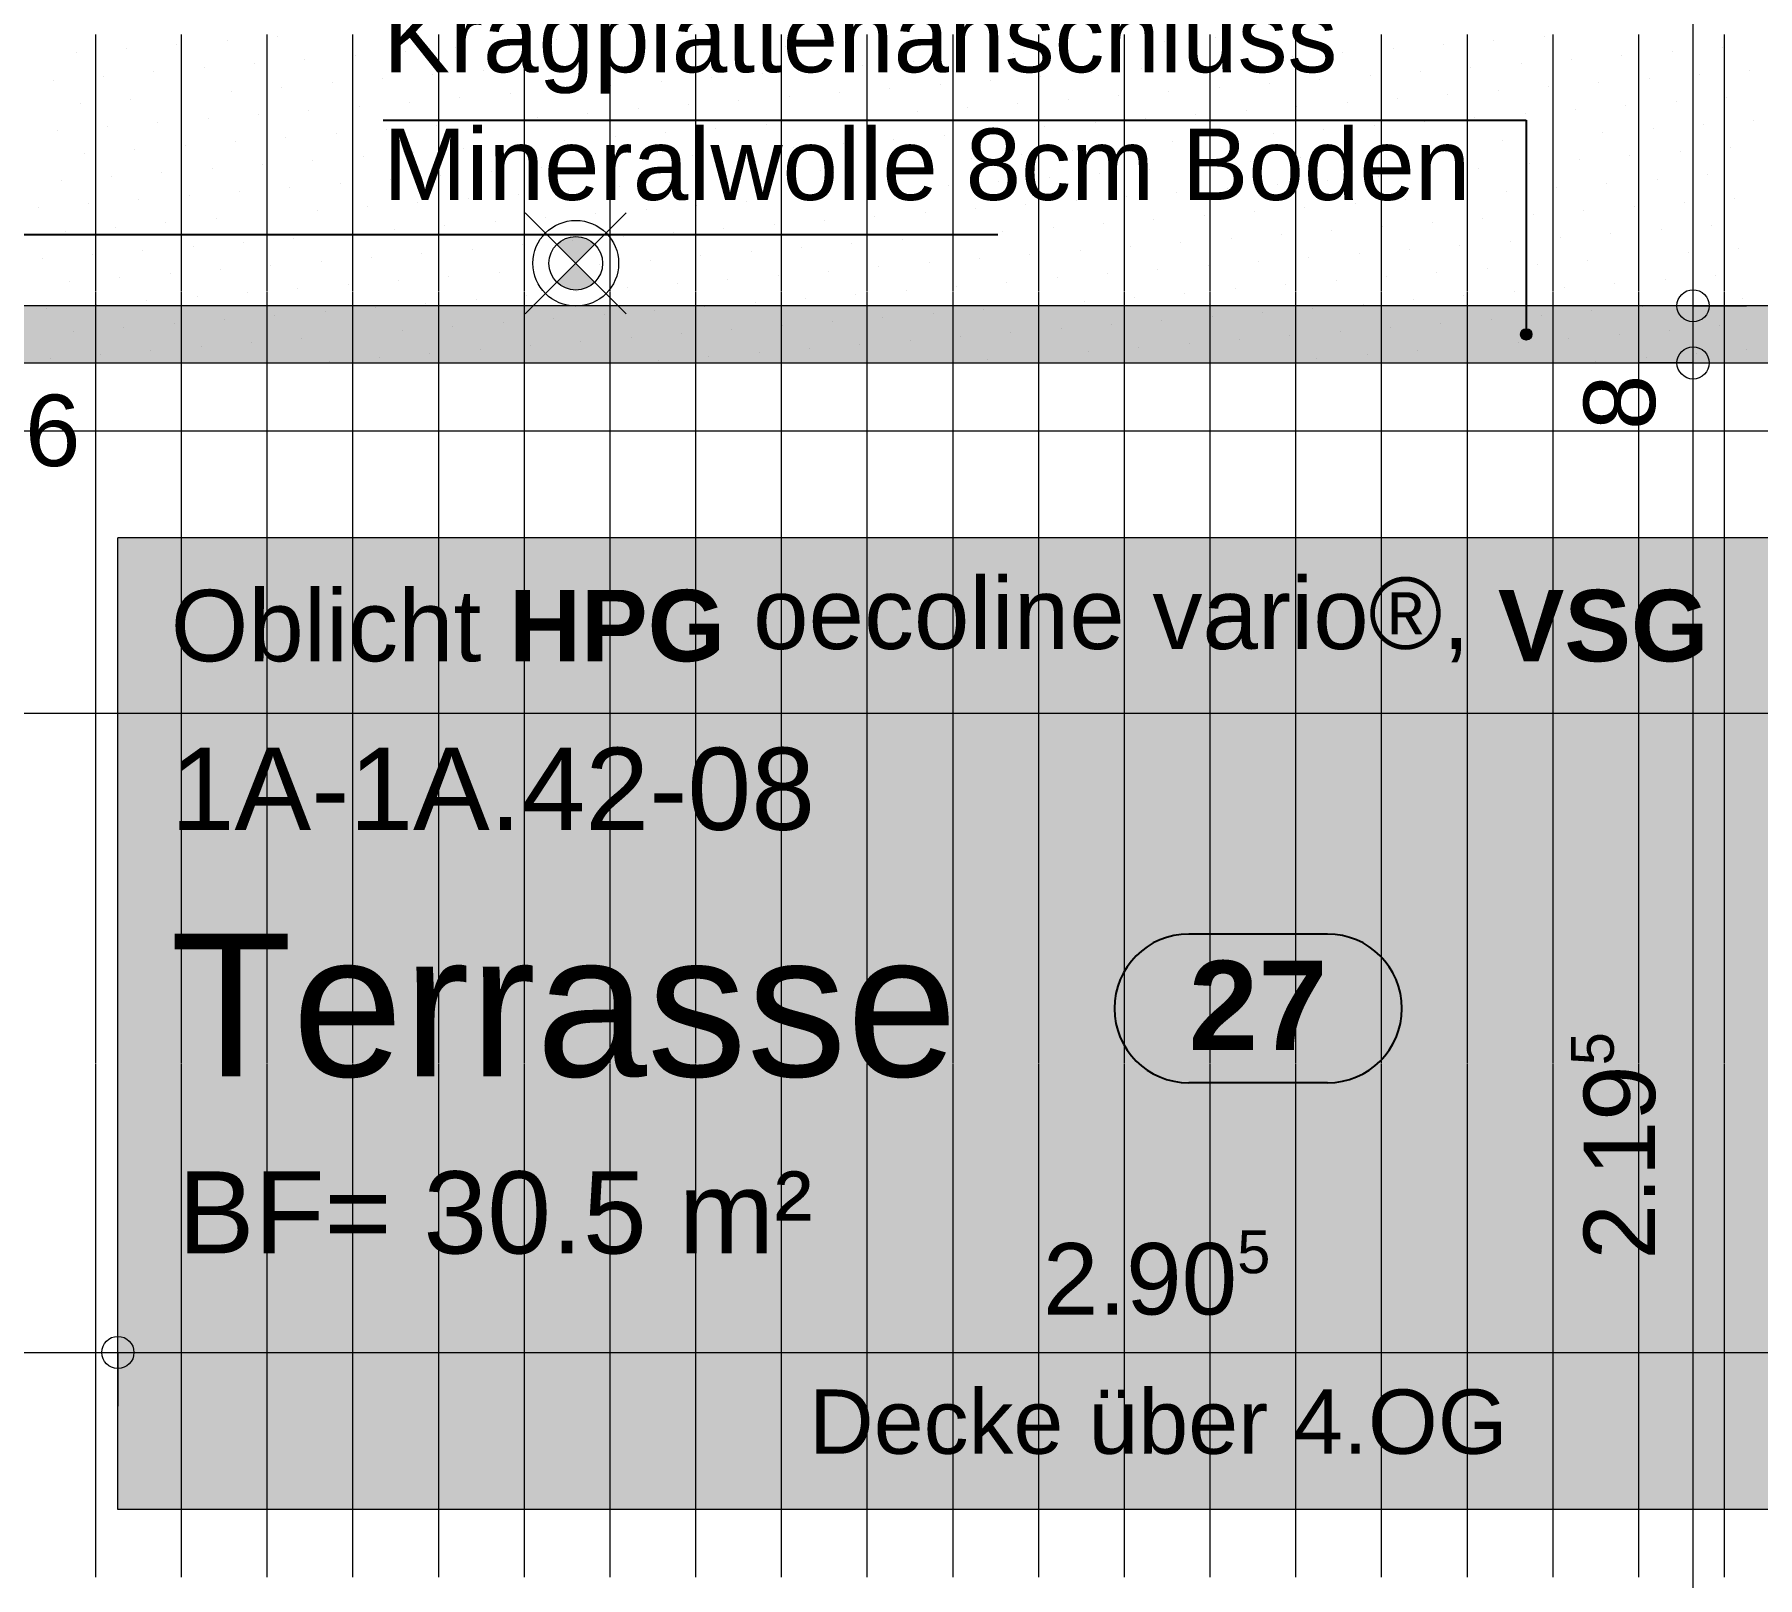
# Model space of a CAD drawing. Header units: metres. Extents: x 0.003 to 0.843, y 0.003 to 0.597.
# Drawn here: x 0.50242 to 0.55067, y 0.127 to 0.17019 of the extents above; entities that cross this region are included whole.
import ezdxf

# ---------------------------------------------------------------- set-up
doc = ezdxf.new("R2010")
doc.units = ezdxf.units.M
for name, pattern in [('AUSGEZOGEN', [0]), ('LINIE_17', [0.0005, 0, -0.0005]), ('LINIE_23', [0.0079, 0.004, -0.0013, 0, -0.0013, 0, -0.0013]), ('PHANTOM', [63.5, 31.75, -6.35, 6.35, -6.35, 6.35, -6.35]), ('RAND', [44.45, 12.7, -6.35, 12.7, -6.35, 0, -6.35]), ('VERDECKT', [9.525, 6.35, -3.175])]:
    doc.linetypes.add(name, pattern=pattern)
for name, color, linetype, lineweight in [('Ausbau Raeume', 7, 'AUSGEZOGEN', 18), ('Bauachsen grob', 7, 'RAND', 13), ('Bodenplatte', 7, 'AUSGEZOGEN', 18), ('Decke', 7, 'AUSGEZOGEN', 35), ('Deckendaemmung', 7, 'AUSGEZOGEN', 13), ('Elektro Apparate', 2, 'AUSGEZOGEN', 18), ('Raumbezeichnung', 7, 'AUSGEZOGEN', 18), ('Text Decke', 7, 'AUSGEZOGEN', 25), ('Text Koten', 7, 'AUSGEZOGEN', 25), ('Text Werkplan Ausfuehrung', 7, 'AUSGEZOGEN', 25), ('Vermassung Decke', 180, 'VERDECKT', 25), ('Werkplan- Ausfuehrungsmasse', 7, 'AUSGEZOGEN', 13)]:
    doc.layers.add(name, color=color, linetype=linetype, lineweight=lineweight)
doc.styles.add('ARIAL', font='ARIAL.TTF')

msp = doc.modelspace()

# ---------------------------------------------------------------- hatches: boundary and pattern name
at = {"layer": 'Bodenplatte', "linetype": 'PHANTOM', "lineweight": 13, "true_color": 0xe0ffe0}
msp.add_hatch(color=254, dxfattribs=at).paths.add_polyline_path([(0.32236, 0.162597), (0.32236, 0.160997), (0.63436, 0.160997), (0.63436, 0.162597)])
at = {"layer": 'Decke', "linetype": 'RAND', "lineweight": 18, "true_color": 0xedf5de}
msp.add_hatch(color=7, dxfattribs=at).paths.add_polyline_path([(0.50476, 0.156097), (0.50476, 0.128897), (0.56286, 0.128897), (0.56286, 0.156097)])
at = {"layer": 'Elektro Apparate', "linetype": 'AUSGEZOGEN', "lineweight": 18}
h = msp.add_hatch(color=40, dxfattribs=at)
h.paths.add_polyline_path([(0.51811, 0.163257), (0.51758, 0.163787), (0.51705, 0.163257), (0.517112, 0.163201), (0.517413, 0.163056), (0.517747, 0.163056), (0.518048, 0.163201)])
h.paths.add_polyline_path([(0.51705, 0.164318), (0.51758, 0.163787), (0.51811, 0.164318), (0.518048, 0.164374), (0.517747, 0.164519), (0.517413, 0.164519), (0.517112, 0.164374)])
at = {"layer": 'Text Decke', "linetype": 'AUSGEZOGEN', "lineweight": 25, "true_color": 0x00c600}
for points in [[(0.54432, 0.161872), (0.544062, 0.161872), (0.544041, 0.161797)], [(0.54432, 0.161872), (0.544041, 0.161797), (0.544341, 0.161797)], [(0.544341, 0.161797), (0.544041, 0.161797), (0.544062, 0.161722)], [(0.544266, 0.161926), (0.544116, 0.161926), (0.544062, 0.161872)], [(0.544266, 0.161926), (0.544062, 0.161872), (0.54432, 0.161872)], [(0.544341, 0.161797), (0.544062, 0.161722), (0.54432, 0.161722)], [(0.54432, 0.161722), (0.544062, 0.161722), (0.544116, 0.161668)], [(0.544116, 0.161926), (0.544266, 0.161926), (0.544191, 0.161947)], [(0.54432, 0.161722), (0.544116, 0.161668), (0.544266, 0.161668)], [(0.544266, 0.161668), (0.544116, 0.161668), (0.544191, 0.161647)]]:
    msp.add_hatch(color=92, dxfattribs=at).paths.add_polyline_path(points)

# ---------------------------------------------------------------- linework, layer by layer
at = {"layer": 'Ausbau Raeume', "color": 254, "linetype": 'AUSGEZOGEN', "lineweight": 18}
for p, q in [((0.504142, 0.163003), (0.504142, 0.170189)), ((0.506542, 0.163003), (0.506542, 0.170189)), ((0.508942, 0.163003), (0.508942, 0.170189)), ((0.511342, 0.163003), (0.511342, 0.170189)), ((0.513742, 0.163003), (0.513742, 0.170189)), ((0.516142, 0.163003), (0.516142, 0.170189)), ((0.518542, 0.163003), (0.518542, 0.170189)), ((0.520942, 0.163003), (0.520942, 0.170189)), ((0.523342, 0.163003), (0.523342, 0.170189)), ((0.525742, 0.163003), (0.525742, 0.170189)), ((0.528142, 0.163003), (0.528142, 0.170189)), ((0.530542, 0.163003), (0.530542, 0.170189)), ((0.532942, 0.163003), (0.532942, 0.170189)), ((0.535342, 0.163003), (0.535342, 0.170189)), ((0.537742, 0.163003), (0.537742, 0.170189)), ((0.540142, 0.163003), (0.540142, 0.170189)), ((0.542542, 0.163003), (0.542542, 0.170189)), ((0.544942, 0.163003), (0.544942, 0.170189)), ((0.547342, 0.163003), (0.547342, 0.170189)), ((0.549742, 0.163003), (0.549742, 0.170189)), ((0.504142, 0.155803), (0.504142, 0.162989)), ((0.506542, 0.155803), (0.506542, 0.162989)), ((0.508942, 0.155803), (0.508942, 0.162989)), ((0.511342, 0.155803), (0.511342, 0.162989)), ((0.513742, 0.155803), (0.513742, 0.162989)), ((0.516142, 0.155803), (0.516142, 0.162989)), ((0.518542, 0.155803), (0.518542, 0.162989)), ((0.520942, 0.155803), (0.520942, 0.162989)), ((0.523342, 0.155803), (0.523342, 0.162989)), ((0.525742, 0.155803), (0.525742, 0.162989)), ((0.528142, 0.155803), (0.528142, 0.162989)), ((0.530542, 0.155803), (0.530542, 0.162989)), ((0.532942, 0.155803), (0.532942, 0.162989)), ((0.535342, 0.155803), (0.535342, 0.162989)), ((0.537742, 0.155803), (0.537742, 0.162989)), ((0.540142, 0.155803), (0.540142, 0.162989)), ((0.542542, 0.155803), (0.542542, 0.162989)), ((0.544942, 0.155803), (0.544942, 0.162989)), ((0.547342, 0.155803), (0.547342, 0.162989)), ((0.549742, 0.155803), (0.549742, 0.162989)), ((0.504142, 0.148603), (0.504142, 0.155789)), ((0.506542, 0.148603), (0.506542, 0.155789)), ((0.508942, 0.148603), (0.508942, 0.155789)), ((0.511342, 0.148603), (0.511342, 0.155789)), ((0.513742, 0.148603), (0.513742, 0.155789)), ((0.516142, 0.148603), (0.516142, 0.155789)), ((0.518542, 0.148603), (0.518542, 0.155789)), ((0.520942, 0.148603), (0.520942, 0.155789)), ((0.523342, 0.148603), (0.523342, 0.155789)), ((0.525742, 0.148603), (0.525742, 0.155789)), ((0.528142, 0.148603), (0.528142, 0.155789)), ((0.530542, 0.148603), (0.530542, 0.155789)), ((0.532942, 0.148603), (0.532942, 0.155789)), ((0.535342, 0.148603), (0.535342, 0.155789)), ((0.537742, 0.148603), (0.537742, 0.155789)), ((0.540142, 0.148603), (0.540142, 0.155789)), ((0.542542, 0.148603), (0.542542, 0.155789)), ((0.544942, 0.148603), (0.544942, 0.155789)), ((0.547342, 0.148603), (0.547342, 0.155789)), ((0.549742, 0.148603), (0.549742, 0.155789)), ((0.504142, 0.141403), (0.504142, 0.148589)), ((0.506542, 0.141403), (0.506542, 0.148589)), ((0.508942, 0.141403), (0.508942, 0.148589)), ((0.511342, 0.141403), (0.511342, 0.148589)), ((0.513742, 0.141403), (0.513742, 0.148589)), ((0.516142, 0.141403), (0.516142, 0.148589)), ((0.518542, 0.141403), (0.518542, 0.148589)), ((0.520942, 0.141403), (0.520942, 0.148589)), ((0.523342, 0.141403), (0.523342, 0.148589)), ((0.525742, 0.141403), (0.525742, 0.148589)), ((0.528142, 0.141403), (0.528142, 0.148589)), ((0.530542, 0.141403), (0.530542, 0.148589)), ((0.532942, 0.141403), (0.532942, 0.148589)), ((0.535342, 0.141403), (0.535342, 0.148589)), ((0.537742, 0.141403), (0.537742, 0.148589)), ((0.540142, 0.141403), (0.540142, 0.148589)), ((0.542542, 0.141403), (0.542542, 0.148589)), ((0.544942, 0.141403), (0.544942, 0.148589)), ((0.547342, 0.141403), (0.547342, 0.148589)), ((0.549742, 0.141403), (0.549742, 0.148589)), ((0.504142, 0.134203), (0.504142, 0.141389)), ((0.506542, 0.134203), (0.506542, 0.141389)), ((0.508942, 0.134203), (0.508942, 0.141389)), ((0.511342, 0.134203), (0.511342, 0.141389)), ((0.513742, 0.134203), (0.513742, 0.141389)), ((0.516142, 0.134203), (0.516142, 0.141389)), ((0.518542, 0.134203), (0.518542, 0.141389)), ((0.520942, 0.134203), (0.520942, 0.141389)), ((0.523342, 0.134203), (0.523342, 0.141389)), ((0.525742, 0.134203), (0.525742, 0.141389)), ((0.528142, 0.134203), (0.528142, 0.141389)), ((0.530542, 0.134203), (0.530542, 0.141389)), ((0.532942, 0.134203), (0.532942, 0.141389)), ((0.535342, 0.134203), (0.535342, 0.141389)), ((0.537742, 0.134203), (0.537742, 0.141389)), ((0.540142, 0.134203), (0.540142, 0.141389)), ((0.542542, 0.134203), (0.542542, 0.141389)), ((0.544942, 0.134203), (0.544942, 0.141389)), ((0.547342, 0.134203), (0.547342, 0.141389)), ((0.549742, 0.134203), (0.549742, 0.141389)), ((0.504142, 0.127003), (0.504142, 0.134189)), ((0.506542, 0.127003), (0.506542, 0.134189)), ((0.508942, 0.127003), (0.508942, 0.134189)), ((0.511342, 0.127003), (0.511342, 0.134189)), ((0.513742, 0.127003), (0.513742, 0.134189)), ((0.516142, 0.127003), (0.516142, 0.134189)), ((0.518542, 0.127003), (0.518542, 0.134189)), ((0.520942, 0.127003), (0.520942, 0.134189)), ((0.523342, 0.127003), (0.523342, 0.134189)), ((0.525742, 0.127003), (0.525742, 0.134189)), ((0.528142, 0.127003), (0.528142, 0.134189)), ((0.530542, 0.127003), (0.530542, 0.134189)), ((0.532942, 0.127003), (0.532942, 0.134189)), ((0.535342, 0.127003), (0.535342, 0.134189)), ((0.537742, 0.127003), (0.537742, 0.134189)), ((0.540142, 0.127003), (0.540142, 0.134189)), ((0.542542, 0.127003), (0.542542, 0.134189)), ((0.544942, 0.127003), (0.544942, 0.134189)), ((0.547342, 0.127003), (0.547342, 0.134189)), ((0.549742, 0.127003), (0.549742, 0.134189))]:
    msp.add_line(p, q, dxfattribs=at)
at = {"layer": 'Bauachsen grob', "color": 32, "linetype": 'LINIE_23', "lineweight": 25, "true_color": 0xc36e14}
for p, q in [((0.52506, 0.013897), (0.52506, 0.581)), ((0.2294, 0.164597), (0.73132, 0.164597))]:
    msp.add_line(p, q, dxfattribs=at)
at = {"layer": 'Bodenplatte', "color": 92, "linetype": 'VERDECKT', "lineweight": 18, "true_color": 0x00c600}
for p, q in [((0.63436, 0.162597), (0.32236, 0.162597)), ((0.32236, 0.160997), (0.63436, 0.160997))]:
    msp.add_line(p, q, dxfattribs=at)
at = {"layer": 'Decke', "color": 92, "linetype": 'LINIE_17', "lineweight": 18, "true_color": 0x00c600}
msp.add_line((0.50176, 0.159097), (0.56586, 0.159097), dxfattribs=at)
at = {"layer": 'Decke', "color": 92, "linetype": 'RAND', "lineweight": 18, "true_color": 0x00c600}
for p, q in [((0.50476, 0.128897), (0.50476, 0.156097)), ((0.56286, 0.156097), (0.50476, 0.156097)), ((0.56286, 0.128897), (0.50476, 0.128897))]:
    msp.add_line(p, q, dxfattribs=at)
at = {"layer": 'Deckendaemmung', "color": 211, "linetype": 'AUSGEZOGEN', "lineweight": 13, "true_color": 0xff70ff}
for p, q in [((0.506415, 0.169905), (0.506415, 0.169905)), ((0.507824, 0.170018), (0.507824, 0.170018)), ((0.509234, 0.170132), (0.509234, 0.170132)), ((0.514224, 0.169824), (0.514224, 0.169824)), ((0.515633, 0.169937), (0.515633, 0.169937)), ((0.517042, 0.170051), (0.517042, 0.170051)), ((0.518452, 0.170164), (0.518452, 0.170164)), ((0.523442, 0.169856), (0.523442, 0.169856)), ((0.524851, 0.16997), (0.524851, 0.16997)), ((0.52626, 0.170083), (0.52626, 0.170083)), ((0.53266, 0.169889), (0.53266, 0.169889)), ((0.534069, 0.170002), (0.534069, 0.170002)), ((0.535479, 0.170116), (0.535479, 0.170116)), ((0.540468, 0.169808), (0.540468, 0.169808)), ((0.541878, 0.169921), (0.541878, 0.169921)), ((0.541878, 0.169921), (0.541878, 0.169921)), ((0.543287, 0.170035), (0.543287, 0.170035)), ((0.544697, 0.170148), (0.544697, 0.170148)), ((0.549686, 0.16984), (0.549686, 0.16984)), ((0.503596, 0.169678), (0.503596, 0.169678)), ((0.505005, 0.169792), (0.505005, 0.169792)), ((0.508586, 0.16937), (0.508586, 0.16937)), ((0.509995, 0.169484), (0.509995, 0.169484)), ((0.511405, 0.169597), (0.511405, 0.169597)), ((0.512814, 0.169711), (0.512814, 0.169711)), ((0.517804, 0.169403), (0.517804, 0.169403)), ((0.519213, 0.169516), (0.519213, 0.169516)), ((0.520623, 0.16963), (0.520623, 0.16963)), ((0.522032, 0.169743), (0.522032, 0.169743)), ((0.527022, 0.169435), (0.527022, 0.169435)), ((0.528431, 0.169549), (0.528431, 0.169549)), ((0.529841, 0.169662), (0.529841, 0.169662)), ((0.53125, 0.169775), (0.53125, 0.169775)), ((0.534831, 0.169354), (0.534831, 0.169354)), ((0.534831, 0.169354), (0.534831, 0.169354)), ((0.53624, 0.169468), (0.53624, 0.169468)), ((0.537649, 0.169581), (0.537649, 0.169581)), ((0.539059, 0.169694), (0.539059, 0.169694)), ((0.544049, 0.169387), (0.544049, 0.169387)), ((0.545458, 0.1695), (0.545458, 0.1695)), ((0.546868, 0.169613), (0.546868, 0.169613)), ((0.548277, 0.169727), (0.548277, 0.169727)), ((0.502948, 0.168917), (0.502948, 0.168917)), ((0.504357, 0.16903), (0.504357, 0.16903)), ((0.505767, 0.169144), (0.505767, 0.169144)), ((0.507176, 0.169257), (0.507176, 0.169257)), ((0.512166, 0.168949), (0.512166, 0.168949)), ((0.513575, 0.169063), (0.513575, 0.169063)), ((0.514985, 0.169176), (0.514985, 0.169176)), ((0.516394, 0.169289), (0.516394, 0.169289)), ((0.519975, 0.168868), (0.519975, 0.168868)), ((0.521384, 0.168982), (0.521384, 0.168982)), ((0.522794, 0.169095), (0.522794, 0.169095)), ((0.524203, 0.169208), (0.524203, 0.169208)), ((0.525612, 0.169322), (0.525612, 0.169322)), ((0.529193, 0.168901), (0.529193, 0.168901)), ((0.530602, 0.169014), (0.530602, 0.169014)), ((0.532012, 0.169127), (0.532012, 0.169127)), ((0.533421, 0.169241), (0.533421, 0.169241)), ((0.538411, 0.168933), (0.538411, 0.168933)), ((0.53982, 0.169046), (0.53982, 0.169046)), ((0.54123, 0.16916), (0.54123, 0.16916)), ((0.542639, 0.169273), (0.542639, 0.169273)), ((0.54622, 0.168852), (0.54622, 0.168852)), ((0.547629, 0.168965), (0.547629, 0.168965)), ((0.549038, 0.169079), (0.549038, 0.169079)), ((0.550448, 0.169192), (0.550448, 0.169192)), ((0.505119, 0.168382), (0.505119, 0.168382)), ((0.506528, 0.168496), (0.506528, 0.168496)), ((0.507938, 0.168609), (0.507938, 0.168609)), ((0.509347, 0.168722), (0.509347, 0.168722)), ((0.510757, 0.168836), (0.510757, 0.168836)), ((0.514337, 0.168415), (0.514337, 0.168415)), ((0.515746, 0.168528), (0.515746, 0.168528)), ((0.517156, 0.168641), (0.517156, 0.168641)), ((0.518565, 0.168755), (0.518565, 0.168755)), ((0.523555, 0.168447), (0.523555, 0.168447)), ((0.524964, 0.16856), (0.524964, 0.16856)), ((0.526374, 0.168674), (0.526374, 0.168674)), ((0.527783, 0.168787), (0.527783, 0.168787)), ((0.527783, 0.168787), (0.527783, 0.168787)), ((0.531364, 0.168366), (0.531364, 0.168366)), ((0.532773, 0.168479), (0.532773, 0.168479)), ((0.534183, 0.168593), (0.534183, 0.168593)), ((0.535592, 0.168706), (0.535592, 0.168706)), ((0.537001, 0.16882), (0.537001, 0.16882)), ((0.540582, 0.168398), (0.540582, 0.168398)), ((0.541991, 0.168512), (0.541991, 0.168512)), ((0.543401, 0.168625), (0.543401, 0.168625)), ((0.54481, 0.168739), (0.54481, 0.168739)), ((0.5498, 0.168431), (0.5498, 0.168431)), ((0.503709, 0.168269), (0.503709, 0.168269)), ((0.508699, 0.167961), (0.508699, 0.167961)), ((0.510109, 0.168074), (0.510109, 0.168074)), ((0.511518, 0.168188), (0.511518, 0.168188)), ((0.512927, 0.168301), (0.512927, 0.168301)), ((0.516508, 0.16788), (0.516508, 0.16788)), ((0.517917, 0.167993), (0.517917, 0.167993)), ((0.519327, 0.168107), (0.519327, 0.168107)), ((0.520736, 0.16822), (0.520736, 0.16822)), ((0.520736, 0.16822), (0.520736, 0.16822)), ((0.522146, 0.168334), (0.522146, 0.168334)), ((0.525726, 0.167912), (0.525726, 0.167912)), ((0.527135, 0.168026), (0.527135, 0.168026)), ((0.528545, 0.168139), (0.528545, 0.168139)), ((0.529954, 0.168253), (0.529954, 0.168253)), ((0.534944, 0.167945), (0.534944, 0.167945)), ((0.536353, 0.168058), (0.536353, 0.168058)), ((0.537763, 0.168172), (0.537763, 0.168172)), ((0.539172, 0.168285), (0.539172, 0.168285)), ((0.544162, 0.167977), (0.544162, 0.167977)), ((0.545572, 0.168091), (0.545572, 0.168091)), ((0.546981, 0.168204), (0.546981, 0.168204)), ((0.54839, 0.168317), (0.54839, 0.168317)), ((0.503061, 0.167507), (0.503061, 0.167507)), ((0.504471, 0.167621), (0.504471, 0.167621)), ((0.50588, 0.167734), (0.50588, 0.167734)), ((0.50729, 0.167848), (0.50729, 0.167848)), ((0.51087, 0.167426), (0.51087, 0.167426)), ((0.512279, 0.16754), (0.512279, 0.16754)), ((0.513689, 0.167653), (0.513689, 0.167653)), ((0.513689, 0.167653), (0.513689, 0.167653)), ((0.515098, 0.167767), (0.515098, 0.167767)), ((0.520088, 0.167459), (0.520088, 0.167459)), ((0.521498, 0.167572), (0.521498, 0.167572)), ((0.522907, 0.167686), (0.522907, 0.167686)), ((0.524316, 0.167799), (0.524316, 0.167799)), ((0.529306, 0.167491), (0.529306, 0.167491)), ((0.530716, 0.167605), (0.530716, 0.167605)), ((0.532125, 0.167718), (0.532125, 0.167718)), ((0.533535, 0.167831), (0.533535, 0.167831)), ((0.537115, 0.16741), (0.537115, 0.16741)), ((0.538524, 0.167524), (0.538524, 0.167524)), ((0.539934, 0.167637), (0.539934, 0.167637)), ((0.541343, 0.16775), (0.541343, 0.16775)), ((0.542753, 0.167864), (0.542753, 0.167864)), ((0.546333, 0.167443), (0.546333, 0.167443)), ((0.547742, 0.167556), (0.547742, 0.167556)), ((0.549152, 0.167669), (0.549152, 0.167669)), ((0.550561, 0.167783), (0.550561, 0.167783)), ((0.505232, 0.166973), (0.505232, 0.166973)), ((0.506642, 0.167086), (0.506642, 0.167086)), ((0.506642, 0.167086), (0.506642, 0.167086)), ((0.508051, 0.1672), (0.508051, 0.1672)), ((0.509461, 0.167313), (0.509461, 0.167313)), ((0.51445, 0.167005), (0.51445, 0.167005)), ((0.51586, 0.167119), (0.51586, 0.167119)), ((0.517269, 0.167232), (0.517269, 0.167232)), ((0.518679, 0.167345), (0.518679, 0.167345)), ((0.522259, 0.166924), (0.522259, 0.166924)), ((0.523668, 0.167038), (0.523668, 0.167038)), ((0.525078, 0.167151), (0.525078, 0.167151)), ((0.526487, 0.167264), (0.526487, 0.167264)), ((0.527897, 0.167378), (0.527897, 0.167378)), ((0.531477, 0.166957), (0.531477, 0.166957)), ((0.532887, 0.16707), (0.532887, 0.16707)), ((0.534296, 0.167183), (0.534296, 0.167183)), ((0.535705, 0.167297), (0.535705, 0.167297)), ((0.540695, 0.166989), (0.540695, 0.166989)), ((0.542105, 0.167102), (0.542105, 0.167102)), ((0.543514, 0.167216), (0.543514, 0.167216)), ((0.544923, 0.167329), (0.544923, 0.167329)), ((0.549913, 0.167021), (0.549913, 0.167021)), ((0.549913, 0.167021), (0.549913, 0.167021)), ((0.503823, 0.166859), (0.503823, 0.166859)), ((0.507403, 0.166438), (0.507403, 0.166438)), ((0.508813, 0.166552), (0.508813, 0.166552)), ((0.510222, 0.166665), (0.510222, 0.166665)), ((0.511631, 0.166778), (0.511631, 0.166778)), ((0.513041, 0.166892), (0.513041, 0.166892)), ((0.516621, 0.166471), (0.516621, 0.166471)), ((0.518031, 0.166584), (0.518031, 0.166584)), ((0.51944, 0.166697), (0.51944, 0.166697)), ((0.52085, 0.166811), (0.52085, 0.166811)), ((0.525839, 0.166503), (0.525839, 0.166503)), ((0.527249, 0.166616), (0.527249, 0.166616)), ((0.528658, 0.16673), (0.528658, 0.16673)), ((0.530068, 0.166843), (0.530068, 0.166843)), ((0.535057, 0.166535), (0.535057, 0.166535)), ((0.536467, 0.166649), (0.536467, 0.166649)), ((0.537876, 0.166762), (0.537876, 0.166762)), ((0.539286, 0.166875), (0.539286, 0.166875)), ((0.542866, 0.166454), (0.542866, 0.166454)), ((0.542866, 0.166454), (0.542866, 0.166454)), ((0.544275, 0.166568), (0.544275, 0.166568)), ((0.545685, 0.166681), (0.545685, 0.166681)), ((0.547094, 0.166794), (0.547094, 0.166794)), ((0.548504, 0.166908), (0.548504, 0.166908)), ((0.503175, 0.166098), (0.503175, 0.166098)), ((0.504584, 0.166211), (0.504584, 0.166211)), ((0.505994, 0.166325), (0.505994, 0.166325)), ((0.510983, 0.166017), (0.510983, 0.166017)), ((0.512393, 0.16613), (0.512393, 0.16613)), ((0.513802, 0.166244), (0.513802, 0.166244)), ((0.515212, 0.166357), (0.515212, 0.166357)), ((0.520201, 0.166049), (0.520201, 0.166049)), ((0.521611, 0.166163), (0.521611, 0.166163)), ((0.52302, 0.166276), (0.52302, 0.166276)), ((0.52443, 0.16639), (0.52443, 0.16639)), ((0.52801, 0.165968), (0.52801, 0.165968)), ((0.52942, 0.166082), (0.52942, 0.166082)), ((0.530829, 0.166195), (0.530829, 0.166195)), ((0.532238, 0.166308), (0.532238, 0.166308)), ((0.533648, 0.166422), (0.533648, 0.166422)), ((0.537228, 0.166001), (0.537228, 0.166001)), ((0.538638, 0.166114), (0.538638, 0.166114)), ((0.540047, 0.166227), (0.540047, 0.166227)), ((0.541457, 0.166341), (0.541457, 0.166341)), ((0.546446, 0.166033), (0.546446, 0.166033)), ((0.547856, 0.166146), (0.547856, 0.166146)), ((0.549265, 0.16626), (0.549265, 0.16626)), ((0.505346, 0.165563), (0.505346, 0.165563)), ((0.506755, 0.165677), (0.506755, 0.165677)), ((0.508165, 0.16579), (0.508165, 0.16579)), ((0.509574, 0.165904), (0.509574, 0.165904)), ((0.513154, 0.165482), (0.513154, 0.165482)), ((0.514564, 0.165596), (0.514564, 0.165596)), ((0.515973, 0.165709), (0.515973, 0.165709)), ((0.517383, 0.165822), (0.517383, 0.165822)), ((0.518792, 0.165936), (0.518792, 0.165936)), ((0.522372, 0.165515), (0.522372, 0.165515)), ((0.523782, 0.165628), (0.523782, 0.165628)), ((0.525191, 0.165741), (0.525191, 0.165741)), ((0.526601, 0.165855), (0.526601, 0.165855)), ((0.53159, 0.165547), (0.53159, 0.165547)), ((0.533, 0.16566), (0.533, 0.16566)), ((0.534409, 0.165774), (0.534409, 0.165774)), ((0.535819, 0.165887), (0.535819, 0.165887)), ((0.535819, 0.165887), (0.535819, 0.165887)), ((0.539399, 0.165466), (0.539399, 0.165466)), ((0.540809, 0.165579), (0.540809, 0.165579)), ((0.542218, 0.165693), (0.542218, 0.165693)), ((0.543627, 0.165806), (0.543627, 0.165806)), ((0.545037, 0.16592), (0.545037, 0.16592)), ((0.548617, 0.165498), (0.548617, 0.165498)), ((0.550027, 0.165612), (0.550027, 0.165612)), ((0.502527, 0.165337), (0.502527, 0.165337)), ((0.503936, 0.16545), (0.503936, 0.16545)), ((0.507516, 0.165029), (0.507516, 0.165029)), ((0.508926, 0.165142), (0.508926, 0.165142)), ((0.510335, 0.165255), (0.510335, 0.165255)), ((0.511745, 0.165369), (0.511745, 0.165369)), ((0.516735, 0.165061), (0.516735, 0.165061)), ((0.518144, 0.165174), (0.518144, 0.165174)), ((0.519553, 0.165288), (0.519553, 0.165288)), ((0.520963, 0.165401), (0.520963, 0.165401)), ((0.525953, 0.165093), (0.525953, 0.165093)), ((0.527362, 0.165207), (0.527362, 0.165207)), ((0.528772, 0.16532), (0.528772, 0.16532)), ((0.528772, 0.16532), (0.528772, 0.16532)), ((0.530181, 0.165434), (0.530181, 0.165434)), ((0.533761, 0.165012), (0.533761, 0.165012)), ((0.535171, 0.165126), (0.535171, 0.165126)), ((0.53658, 0.165239), (0.53658, 0.165239)), ((0.53799, 0.165353), (0.53799, 0.165353)), ((0.542979, 0.165045), (0.542979, 0.165045)), ((0.544389, 0.165158), (0.544389, 0.165158)), ((0.545798, 0.165272), (0.545798, 0.165272)), ((0.547208, 0.165385), (0.547208, 0.165385)), ((0.503288, 0.164688), (0.503288, 0.164688)), ((0.504698, 0.164802), (0.504698, 0.164802)), ((0.506107, 0.164915), (0.506107, 0.164915)), ((0.511097, 0.164607), (0.511097, 0.164607)), ((0.512506, 0.164721), (0.512506, 0.164721)), ((0.513916, 0.164834), (0.513916, 0.164834)), ((0.515325, 0.164948), (0.515325, 0.164948)), ((0.518905, 0.164526), (0.518905, 0.164526)), ((0.520315, 0.16464), (0.520315, 0.16464)), ((0.521724, 0.164753), (0.521724, 0.164753)), ((0.521724, 0.164753), (0.521724, 0.164753)), ((0.523134, 0.164867), (0.523134, 0.164867)), ((0.524543, 0.16498), (0.524543, 0.16498)), ((0.528124, 0.164559), (0.528124, 0.164559)), ((0.529533, 0.164672), (0.529533, 0.164672)), ((0.530942, 0.164786), (0.530942, 0.164786)), ((0.532352, 0.164899), (0.532352, 0.164899)), ((0.537342, 0.164591), (0.537342, 0.164591)), ((0.538751, 0.164705), (0.538751, 0.164705)), ((0.540161, 0.164818), (0.540161, 0.164818)), ((0.54157, 0.164931), (0.54157, 0.164931)), ((0.54515, 0.16451), (0.54515, 0.16451)), ((0.54656, 0.164624), (0.54656, 0.164624)), ((0.547969, 0.164737), (0.547969, 0.164737)), ((0.549379, 0.16485), (0.549379, 0.16485)), ((0.50405, 0.16404), (0.50405, 0.16404)), ((0.505459, 0.164154), (0.505459, 0.164154)), ((0.506868, 0.164267), (0.506868, 0.164267)), ((0.508278, 0.164381), (0.508278, 0.164381)), ((0.509687, 0.164494), (0.509687, 0.164494)), ((0.513268, 0.164073), (0.513268, 0.164073)), ((0.514677, 0.164186), (0.514677, 0.164186)), ((0.514677, 0.164186), (0.514677, 0.164186)), ((0.516087, 0.1643), (0.516087, 0.1643)), ((0.517496, 0.164413), (0.517496, 0.164413)), ((0.522486, 0.164105), (0.522486, 0.164105)), ((0.523895, 0.164219), (0.523895, 0.164219)), ((0.525305, 0.164332), (0.525305, 0.164332)), ((0.526714, 0.164445), (0.526714, 0.164445)), ((0.530294, 0.164024), (0.530294, 0.164024)), ((0.531704, 0.164138), (0.531704, 0.164138)), ((0.533113, 0.164251), (0.533113, 0.164251)), ((0.534523, 0.164364), (0.534523, 0.164364)), ((0.535932, 0.164478), (0.535932, 0.164478)), ((0.539513, 0.164057), (0.539513, 0.164057)), ((0.540922, 0.16417), (0.540922, 0.16417)), ((0.542331, 0.164283), (0.542331, 0.164283)), ((0.543741, 0.164397), (0.543741, 0.164397)), ((0.548731, 0.164089), (0.548731, 0.164089)), ((0.55014, 0.164202), (0.55014, 0.164202)), ((0.50264, 0.163927), (0.50264, 0.163927)), ((0.50763, 0.163619), (0.50763, 0.163619)), ((0.50763, 0.163619), (0.50763, 0.163619)), ((0.509039, 0.163733), (0.509039, 0.163733)), ((0.510449, 0.163846), (0.510449, 0.163846)), ((0.511858, 0.163959), (0.511858, 0.163959)), ((0.515439, 0.163538), (0.515439, 0.163538)), ((0.516848, 0.163652), (0.516848, 0.163652)), ((0.518257, 0.163765), (0.518257, 0.163765)), ((0.519667, 0.163878), (0.519667, 0.163878)), ((0.521076, 0.163992), (0.521076, 0.163992)), ((0.524657, 0.163571), (0.524657, 0.163571)), ((0.526066, 0.163684), (0.526066, 0.163684)), ((0.527476, 0.163797), (0.527476, 0.163797)), ((0.528885, 0.163911), (0.528885, 0.163911)), ((0.533875, 0.163603), (0.533875, 0.163603)), ((0.535284, 0.163716), (0.535284, 0.163716)), ((0.536694, 0.16383), (0.536694, 0.16383)), ((0.538103, 0.163943), (0.538103, 0.163943)), ((0.543093, 0.163635), (0.543093, 0.163635)), ((0.544502, 0.163749), (0.544502, 0.163749)), ((0.545912, 0.163862), (0.545912, 0.163862)), ((0.547321, 0.163976), (0.547321, 0.163976)), ((0.503402, 0.163279), (0.503402, 0.163279)), ((0.504811, 0.163392), (0.504811, 0.163392)), ((0.50622, 0.163506), (0.50622, 0.163506)), ((0.509801, 0.163085), (0.509801, 0.163085)), ((0.51121, 0.163198), (0.51121, 0.163198)), ((0.51262, 0.163311), (0.51262, 0.163311)), ((0.514029, 0.163425), (0.514029, 0.163425)), ((0.519019, 0.163117), (0.519019, 0.163117)), ((0.520428, 0.16323), (0.520428, 0.16323)), ((0.521838, 0.163344), (0.521838, 0.163344)), ((0.523247, 0.163457), (0.523247, 0.163457)), ((0.528237, 0.163149), (0.528237, 0.163149)), ((0.529646, 0.163263), (0.529646, 0.163263)), ((0.531056, 0.163376), (0.531056, 0.163376)), ((0.532465, 0.16349), (0.532465, 0.16349)), ((0.536046, 0.163068), (0.536046, 0.163068)), ((0.537455, 0.163182), (0.537455, 0.163182)), ((0.538864, 0.163295), (0.538864, 0.163295)), ((0.540274, 0.163409), (0.540274, 0.163409)), ((0.541683, 0.163522), (0.541683, 0.163522)), ((0.545264, 0.163101), (0.545264, 0.163101)), ((0.546673, 0.163214), (0.546673, 0.163214)), ((0.548083, 0.163328), (0.548083, 0.163328)), ((0.549492, 0.163441), (0.549492, 0.163441)), ((0.549492, 0.163441), (0.549492, 0.163441)), ((0.504163, 0.162631), (0.504163, 0.162631)), ((0.505572, 0.162744), (0.505572, 0.162744)), ((0.506982, 0.162858), (0.506982, 0.162858)), ((0.508391, 0.162971), (0.508391, 0.162971)), ((0.513381, 0.162663), (0.513381, 0.162663)), ((0.514791, 0.162777), (0.514791, 0.162777)), ((0.5162, 0.16289), (0.5162, 0.16289)), ((0.517609, 0.163004), (0.517609, 0.163004)), ((0.52119, 0.162582), (0.52119, 0.162582)), ((0.522599, 0.162696), (0.522599, 0.162696)), ((0.524009, 0.162809), (0.524009, 0.162809)), ((0.525418, 0.162923), (0.525418, 0.162923)), ((0.526827, 0.163036), (0.526827, 0.163036)), ((0.530408, 0.162615), (0.530408, 0.162615)), ((0.531817, 0.162728), (0.531817, 0.162728)), ((0.533227, 0.162842), (0.533227, 0.162842)), ((0.534636, 0.162955), (0.534636, 0.162955)), ((0.539626, 0.162647), (0.539626, 0.162647)), ((0.541035, 0.162761), (0.541035, 0.162761)), ((0.542445, 0.162874), (0.542445, 0.162874)), ((0.542445, 0.162874), (0.542445, 0.162874)), ((0.543854, 0.162987), (0.543854, 0.162987)), ((0.548844, 0.16268), (0.548844, 0.16268)), ((0.550253, 0.162793), (0.550253, 0.162793)), ((0.502754, 0.162518), (0.502754, 0.162518)), ((0.506334, 0.162096), (0.506334, 0.162096)), ((0.507743, 0.16221), (0.507743, 0.16221)), ((0.509153, 0.162323), (0.509153, 0.162323)), ((0.510562, 0.162437), (0.510562, 0.162437)), ((0.511972, 0.16255), (0.511972, 0.16255)), ((0.515552, 0.162129), (0.515552, 0.162129)), ((0.516961, 0.162242), (0.516961, 0.162242)), ((0.518371, 0.162356), (0.518371, 0.162356)), ((0.51978, 0.162469), (0.51978, 0.162469)), ((0.52477, 0.162161), (0.52477, 0.162161)), ((0.526179, 0.162275), (0.526179, 0.162275)), ((0.527589, 0.162388), (0.527589, 0.162388)), ((0.528998, 0.162501), (0.528998, 0.162501)), ((0.533988, 0.162194), (0.533988, 0.162194)), ((0.535398, 0.162307), (0.535398, 0.162307)), ((0.535398, 0.162307), (0.535398, 0.162307)), ((0.536807, 0.16242), (0.536807, 0.16242)), ((0.538216, 0.162534), (0.538216, 0.162534)), ((0.541797, 0.162113), (0.541797, 0.162113)), ((0.543206, 0.162226), (0.543206, 0.162226)), ((0.544616, 0.162339), (0.544616, 0.162339)), ((0.546025, 0.162453), (0.546025, 0.162453)), ((0.547435, 0.162566), (0.547435, 0.162566)), ((0.503515, 0.16187), (0.503515, 0.16187)), ((0.504924, 0.161983), (0.504924, 0.161983)), ((0.509914, 0.161675), (0.509914, 0.161675)), ((0.511324, 0.161789), (0.511324, 0.161789)), ((0.512733, 0.161902), (0.512733, 0.161902)), ((0.514142, 0.162015), (0.514142, 0.162015)), ((0.519132, 0.161708), (0.519132, 0.161708)), ((0.520542, 0.161821), (0.520542, 0.161821)), ((0.521951, 0.161934), (0.521951, 0.161934)), ((0.523361, 0.162048), (0.523361, 0.162048)), ((0.526941, 0.161627), (0.526941, 0.161627)), ((0.52835, 0.16174), (0.52835, 0.16174)), ((0.52835, 0.16174), (0.52835, 0.16174)), ((0.52976, 0.161853), (0.52976, 0.161853)), ((0.531169, 0.161967), (0.531169, 0.161967)), ((0.532579, 0.16208), (0.532579, 0.16208)), ((0.536159, 0.161659), (0.536159, 0.161659)), ((0.537568, 0.161772), (0.537568, 0.161772)), ((0.538978, 0.161886), (0.538978, 0.161886)), ((0.540387, 0.161999), (0.540387, 0.161999)), ((0.545377, 0.161691), (0.545377, 0.161691)), ((0.546787, 0.161805), (0.546787, 0.161805)), ((0.548196, 0.161918), (0.548196, 0.161918)), ((0.549605, 0.162032), (0.549605, 0.162032)), ((0.504276, 0.161222), (0.504276, 0.161222)), ((0.505686, 0.161335), (0.505686, 0.161335)), ((0.507095, 0.161448), (0.507095, 0.161448)), ((0.508505, 0.161562), (0.508505, 0.161562)), ((0.512085, 0.161141), (0.512085, 0.161141)), ((0.513494, 0.161254), (0.513494, 0.161254)), ((0.514904, 0.161367), (0.514904, 0.161367)), ((0.516313, 0.161481), (0.516313, 0.161481)), ((0.517723, 0.161594), (0.517723, 0.161594)), ((0.521303, 0.161173), (0.521303, 0.161173)), ((0.521303, 0.161173), (0.521303, 0.161173)), ((0.522713, 0.161286), (0.522713, 0.161286)), ((0.524122, 0.1614), (0.524122, 0.1614)), ((0.525531, 0.161513), (0.525531, 0.161513)), ((0.530521, 0.161205), (0.530521, 0.161205)), ((0.531931, 0.161319), (0.531931, 0.161319)), ((0.53334, 0.161432), (0.53334, 0.161432)), ((0.53475, 0.161546), (0.53475, 0.161546)), ((0.539739, 0.161238), (0.539739, 0.161238)), ((0.541149, 0.161351), (0.541149, 0.161351)), ((0.542558, 0.161465), (0.542558, 0.161465)), ((0.543968, 0.161578), (0.543968, 0.161578)), ((0.547548, 0.161157), (0.547548, 0.161157)), ((0.548957, 0.16127), (0.548957, 0.16127)), ((0.550367, 0.161384), (0.550367, 0.161384)), ((0.502867, 0.161108), (0.502867, 0.161108)), ((0.510676, 0.161027), (0.510676, 0.161027)), ((0.519894, 0.16106), (0.519894, 0.16106)), ((0.529112, 0.161092), (0.529112, 0.161092)), ((0.53692, 0.161011), (0.53692, 0.161011)), ((0.53833, 0.161124), (0.53833, 0.161124)), ((0.546139, 0.161043), (0.546139, 0.161043))]:
    msp.add_line(p, q, dxfattribs=at)
at = {"layer": 'Elektro Apparate', "color": 40, "linetype": 'AUSGEZOGEN', "lineweight": 18}
for p, q in [((0.516166, 0.165202), (0.518994, 0.162373)), ((0.516166, 0.162373), (0.518994, 0.165202))]:
    msp.add_line(p, q, dxfattribs=at)
for radius in [0.0012, 0.00075]:
    msp.add_circle((0.51758, 0.163787), radius, dxfattribs=at)
at = {"layer": 'Text Decke', "color": 92, "linetype": 'AUSGEZOGEN', "lineweight": 25, "true_color": 0x00c600}
for p, q in [((0.512191, 0.167797), (0.544191, 0.167797)), ((0.544191, 0.167797), (0.544191, 0.161797)), ((0.544041, 0.161797), (0.544041, 0.161797)), ((0.544191, 0.161947), (0.544191, 0.161947)), ((0.544191, 0.161647), (0.544191, 0.161647)), ((0.544341, 0.161797), (0.544341, 0.161797))]:
    msp.add_line(p, q, dxfattribs=at)
msp.add_circle((0.544191, 0.161797), 0.00015, dxfattribs=at)
at = {"layer": 'Text Werkplan Ausfuehrung', "color": 240, "linetype": 'AUSGEZOGEN', "lineweight": 25}
for p, q in [((0.538627, 0.145011), (0.534742, 0.145011)), ((0.538627, 0.140845), (0.534742, 0.140845))]:
    msp.add_line(p, q, dxfattribs=at)
for centre, start, end in [((0.534742, 0.142928), 90, 270), ((0.538627, 0.142928), 270, 90)]:
    msp.add_arc(centre, 0.002083, start, end, dxfattribs=at)
at = {"layer": 'Vermassung Decke', "color": 92, "linetype": 'AUSGEZOGEN', "lineweight": 13, "true_color": 0x00c600}
for p, q in [((0.54886, 0.162597), (0.54886, 0.202597)), ((0.54886, 0.162597), (0.54736, 0.162597)), ((0.54886, 0.162597), (0.55036, 0.162597)), ((0.54886, 0.162597), (0.54886, 0.162597)), ((0.54886, 0.160997), (0.54886, 0.162597)), ((0.54886, 0.160997), (0.54736, 0.160997)), ((0.54886, 0.160997), (0.55036, 0.160997)), ((0.54886, 0.160997), (0.54886, 0.160997)), ((0.50476, 0.133297), (0.50476, 0.134797)), ((0.50476, 0.133297), (0.50476, 0.131797)), ((0.50476, 0.133297), (0.50476, 0.133297)), ((0.50476, 0.133297), (0.56286, 0.133297))]:
    msp.add_line(p, q, dxfattribs=at)
for points in [[(0.54886, 0.117097), (0.54886, 0.123152), (0.54886, 0.123152), (0.54886, 0.160997)], [(0.48036, 0.133297), (0.487227, 0.133297), (0.487227, 0.133297), (0.498091, 0.133297), (0.498091, 0.133297), (0.50476, 0.133297)]]:
    msp.add_lwpolyline(points, dxfattribs=at)
for centre in [(0.54886, 0.162597), (0.54886, 0.160997), (0.50476, 0.133297)]:
    msp.add_circle(centre, 0.00045, dxfattribs=at)
at = {"layer": 'Werkplan- Ausfuehrungsmasse', "color": 7, "linetype": 'AUSGEZOGEN', "lineweight": 13}
msp.add_line((0.48036, 0.151197), (0.63076, 0.151197), dxfattribs=at)

# ---------------------------------------------------------------- texts
at = {"layer": 'Raumbezeichnung', "color": 7, "linetype": 'AUSGEZOGEN', "lineweight": 25, "char_height": 0.0023, "width": 0.00115, "attachment_point": 7, "style": 'ARIAL'}
for s, insert in [('1A-1A.42-08', (0.50624, 0.147894)), ('BF=\\~30.5\\~m²', (0.50644, 0.136035))]:
    msp.add_mtext(s, dxfattribs=dict(at, insert=insert))
at = {"layer": 'Raumbezeichnung', "color": 7, "linetype": 'AUSGEZOGEN', "lineweight": 35, "insert": (0.506225, 0.140968), "char_height": 0.004, "width": 0.002, "attachment_point": 7, "style": 'ARIAL'}
msp.add_mtext('Terrasse', dxfattribs=at)
at = {"layer": 'Text Decke', "color": 92, "linetype": 'AUSGEZOGEN', "lineweight": 18, "true_color": 0x00c600, "char_height": 0.002, "width": 0.001, "attachment_point": 7, "style": 'ARIAL'}
for s, insert in [('Kragplattenanschluss\\~', (0.512191, 0.168531)), ('Mineralwolle\\~8cm\\~Boden', (0.512191, 0.165531))]:
    msp.add_mtext(s, dxfattribs=dict(at, insert=insert))
at = {"layer": 'Text Koten', "color": 7, "linetype": 'AUSGEZOGEN', "lineweight": 18, "insert": (0.48236, 0.158081), "char_height": 0.002, "width": 0.001, "attachment_point": 7, "style": 'ARIAL'}
msp.add_mtext('ok\\~r.\\~Bo.\\~:\\~+10.86', dxfattribs=at)
at = {"layer": 'Text Werkplan Ausfuehrung', "color": 7, "linetype": 'AUSGEZOGEN', "lineweight": 18, "char_height": 0.002, "width": 0.001, "attachment_point": 7, "style": 'ARIAL'}
for s, insert in [('oecoline\\~vario®,\\~', (0.522543, 0.152617)), ('Oblicht\\~', (0.50624, 0.152617)), ('\\fArial|i0|b1|c0|p0;HPG\\~', (0.515712, 0.152617)), ('\\fArial|i0|b1|c0|p0;VSG', (0.543394, 0.152617))]:
    msp.add_mtext(s, dxfattribs=dict(at, insert=insert))
at = {"layer": 'Text Werkplan Ausfuehrung', "color": 240, "linetype": 'AUSGEZOGEN', "lineweight": 25, "insert": (0.534742, 0.141761), "char_height": 0.0025, "width": 0.00125, "attachment_point": 7, "style": 'ARIAL'}
msp.add_mtext('\\fArial|i0|b1|c0|p0;27', dxfattribs=at)
at = {"layer": 'Vermassung Decke', "color": 92, "linetype": 'AUSGEZOGEN', "lineweight": 18, "true_color": 0x00c600, "attachment_point": 7, "rotation": 90, "style": 'ARIAL'}
for s, insert, char_height, width in [('8', (0.547826, 0.159116), 0.002, 0.001), ('5', (0.546659, 0.141334), 0.0012, 0.0006), ('2.19', (0.547826, 0.135896), 0.002, 0.001)]:
    msp.add_mtext(s, dxfattribs=dict(at, insert=insert, char_height=char_height, width=width))
at = {"layer": 'Vermassung Decke', "color": 92, "linetype": 'AUSGEZOGEN', "lineweight": 18, "true_color": 0x00c600, "attachment_point": 7, "style": 'ARIAL'}
for s, insert, char_height, width in [('5', (0.536096, 0.135498), 0.0012, 0.0006), ('2.90', (0.530658, 0.134331), 0.002, 0.001), ('Decke\\~über\\~4.OG', (0.524105, 0.130435), 0.0018, 0.0009)]:
    msp.add_mtext(s, dxfattribs=dict(at, insert=insert, char_height=char_height, width=width))

doc.saveas('drawing.dxf')
